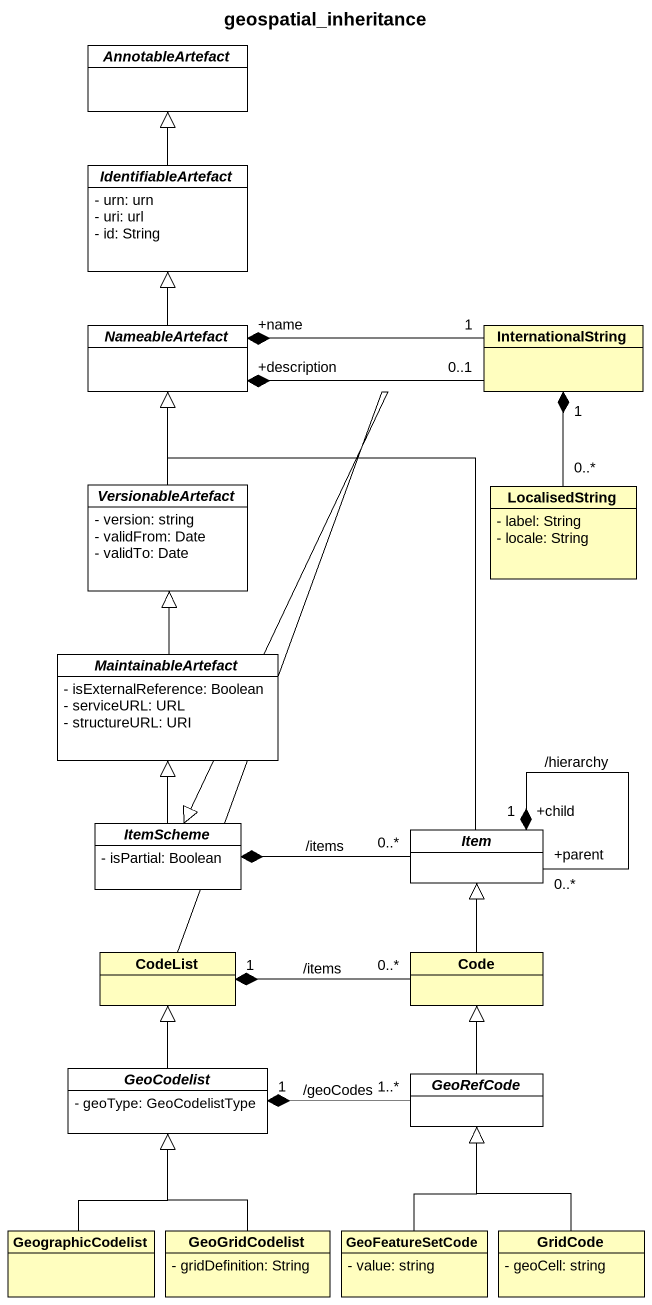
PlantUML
@startuml
title geospatial_inheritance
hide circle
hide empty members
skinparam classAttributeIconSize 0
abstract class AnnotableArtefact #FFFFFF
abstract class IdentifiableArtefact #FFFFFF {
  - urn: urn
  - uri: url
  - id: String
}
abstract class NameableArtefact #FFFFFF
class InternationalString #FFFEBF
abstract class VersionableArtefact #FFFFFF {
  - version: string
  - validFrom: Date
  - validTo: Date
}
class LocalisedString #FFFEBF {
  - label: String
  - locale: String
}
abstract class MaintainableArtefact #FFFFFF {
  - isExternalReference: Boolean
  - serviceURL: URL
  - structureURL: URI
}
abstract class ItemScheme #FFFFFF {
  - isPartial: Boolean
}
abstract class Item #FFFFFF
class CodeList #FFFEBF
class Code #FFFEBF
abstract class GeoCodelist #FFFFFF {
  - geoType: GeoCodelistType
}
abstract class GeoRefCode #FFFFFF
class GeographicCodelist #FFFEBF
class GeoGridCodelist #FFFEBF {
  - gridDefinition: String
}
class GeoFeatureSetCode #FFFEBF {
  - value: string
}
class GridCode #FFFEBF {
  - geoCell: string
}
IdentifiableArtefact -up-|> AnnotableArtefact
NameableArtefact -up-|> IdentifiableArtefact
InternationalString "1" -left-* "+name" NameableArtefact
InternationalString "0..1" -left-* "+description" NameableArtefact
VersionableArtefact -up-|> NameableArtefact
LocalisedString "0..*" -up-* "1" InternationalString
MaintainableArtefact -up-|> VersionableArtefact
ItemScheme -up-|> MaintainableArtefact
Item -up-|> NameableArtefact
Item "0..*" -left-* ItemScheme : /items
Item "+parent\n0..*" --* "+child\n1" Item : /hierarchy
CodeList -up-|> ItemScheme
Code -up-|> Item
Code "0..*" -left-* "1" CodeList : /items
GeoCodelist -up-|> CodeList
GeoRefCode -up-|> Code
GeoRefCode "1..*" -left-* "1" GeoCodelist : /geoCodes
GeographicCodelist -up-|> GeoCodelist
GeoGridCodelist -up-|> GeoCodelist
GeoFeatureSetCode -up-|> GeoRefCode
GridCode -up-|> GeoRefCode
@enduml
